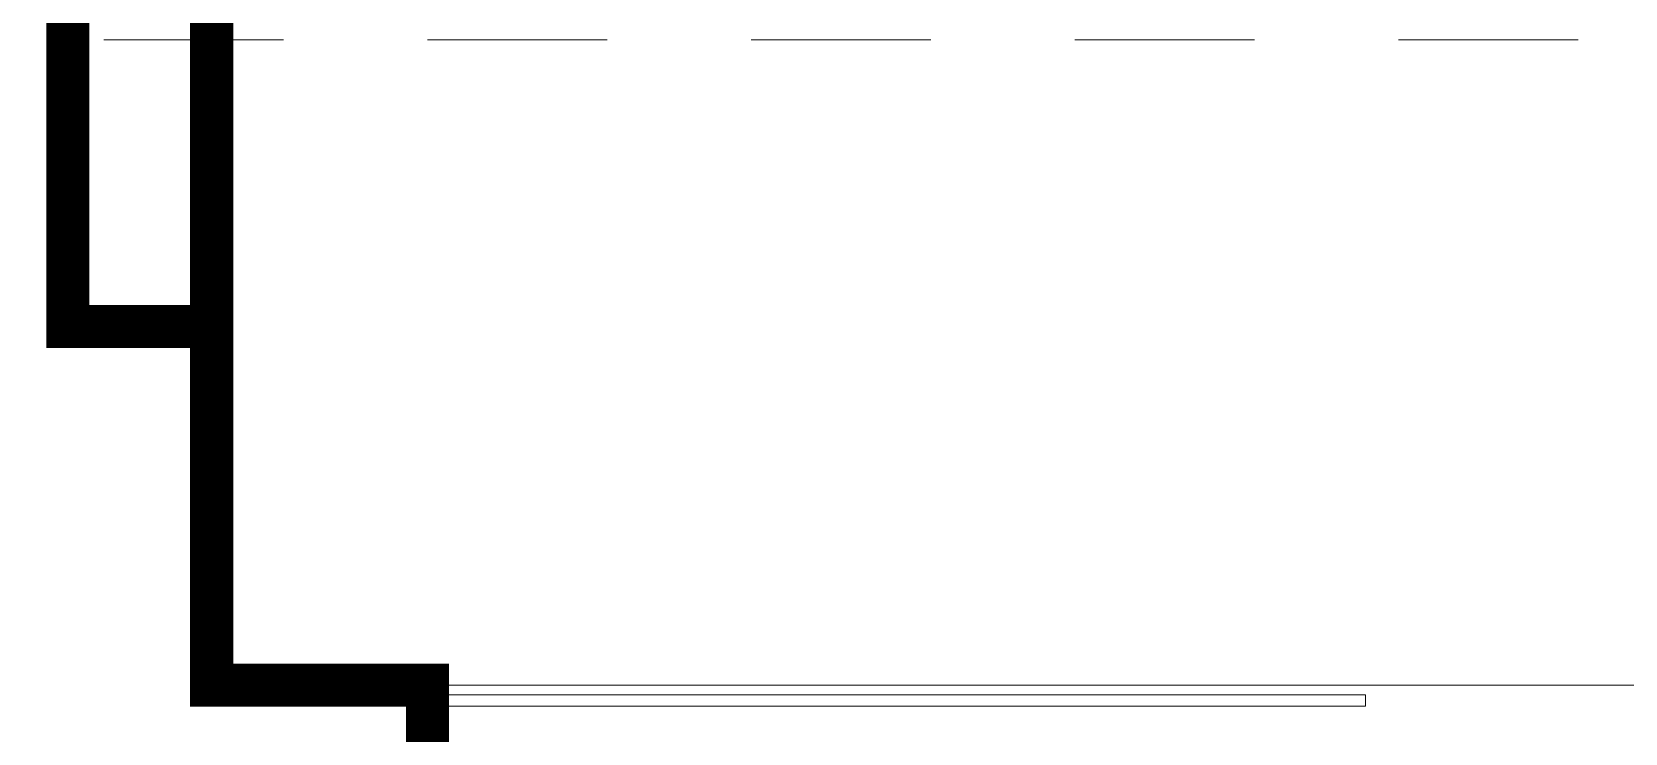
# Model space of a CAD drawing. Header units: metres. Extents: x 8 to 2416, y -346 to 476.
# Drawn here: x 221.737 to 222.844, y -241.719 to -241.231 of the extents above; entities that cross this region are included whole.
import ezdxf

# ---------------------------------------------------------------- set-up
doc = ezdxf.new("R2010")
doc.units = ezdxf.units.M
doc.linetypes.add('0', pattern=[0])
doc.linetypes.add('HIDDEN2', pattern=[0.1875, 0.125, -0.0625])
doc.layers.get('0').update_dxf_attribs({"color": 250, "linetype": '0', "lineweight": 20})
for name, color, linetype, lineweight in [('A-WALL', 250, 'Continuous', 20), ('baños', 140, 'Continuous', 0), ('SE-3', 253, 'Continuous', 5)]:
    doc.layers.add(name, color=color, linetype=linetype, lineweight=lineweight)
doc.layers.add('REVESTIMIENTO EXTERIOR', color=7, linetype='Continuous', lineweight=5, true_color=0xffdebd)
doc.layers.add('Techos 1', color=7, linetype='HIDDEN2', lineweight=9, true_color=0x42391a)
doc.styles.get("Standard").update_dxf_attribs({"font": 'arial.ttf', "height": 0.1875})

# ---------------------------------------------------------------- blocks, each defined once
blk = doc.blocks.new('PL BASE 2N NASAS 09')
at = {"layer": 'A-WALL'}
for p, q in [((171.8975, -21.6017), (171.8975, -22.6208)), ((171.9375, -22.6608), (172.0475, -22.6608)), ((172.0475, -22.6608), (172.0475, -25.1717))]:
    blk.add_line(p, q, dxfattribs=at)
blk.add_arc((171.9375, -22.6208), 0.04, 180, 270, dxfattribs=at)
at = {"layer": 'baños'}
blk.add_line((173.9475, -22.6608), (172.0475, -22.6608), dxfattribs=at)
blk.add_lwpolyline([(172.0475, -22.6754), (172.6997, -22.6754), (172.6997, -22.6676), (172.0475, -22.6676)], close=True, dxfattribs=at)
at = {"layer": 'Techos 1'}
blk.add_line((163.9475, -22.2118), (176.0975, -22.2118), dxfattribs=at)
at = {"layer": 'baños', "linetype": 'Continuous', "flags": 8}
for tag, p in [('MODELNUMBER', (167.1329, -5.6306, 0)), ('TRADENAME', (167.1329, -5.6307, 0)), ('PRODUCT', (167.1329, -5.6307, 0)), ('MATERIAL', (167.1329, -5.6307, 0)), ('MODELNUMBER', (168.3076, -5.6306, 0)), ('TRADENAME', (168.3076, -5.6307, 0)), ('PRODUCT', (168.3076, -5.6307, 0)), ('MATERIAL', (168.3076, -5.6307, 0))]:
    blk.add_attdef(tag, p, '', height=0.0000254, rotation=180.0001, dxfattribs=at)
blk = doc.blocks.new('PL MUEBLES 2N NASAS 09')
blk.add_blockref('PL BASE 2N NASAS 09', (49.9143, 62.717))

msp = doc.modelspace()

# ---------------------------------------------------------------- linework, layer by layer
at = {"layer": 'REVESTIMIENTO EXTERIOR', "color": 30, "true_color": 0xf8991e, "const_width": 0.03}
msp.add_lwpolyline([(221.91182, -240.58631, 0.4142136), (221.86182, -240.63631), (221.86182, -241.68541), (221.87458, -241.68541)], format="xyb", dxfattribs=at)
msp.add_lwpolyline([(221.86182, -240.83586), (221.76182, -240.83586), (221.76182, -241.43586), (221.86182, -241.43586)], dxfattribs=at)
at = {"layer": 'SE-3', "color": 254, "true_color": 0xd7ebd2, "transparency": 33554687, "const_width": 0.03}
msp.add_lwpolyline([(221.87458, -241.68541), (222.01182, -241.68541), (222.01182, -244.03633), (223.91182, -244.03633), (223.91264, -241.6747)], dxfattribs=at)

# ---------------------------------------------------------------- block references
at = {"layer": 'REVESTIMIENTO EXTERIOR', "color": 30, "true_color": 0xf8991e}
msp.add_blockref('PL MUEBLES 2N NASAS 09', (0.05, -281.74161), dxfattribs=at)

doc.saveas('drawing.dxf')
